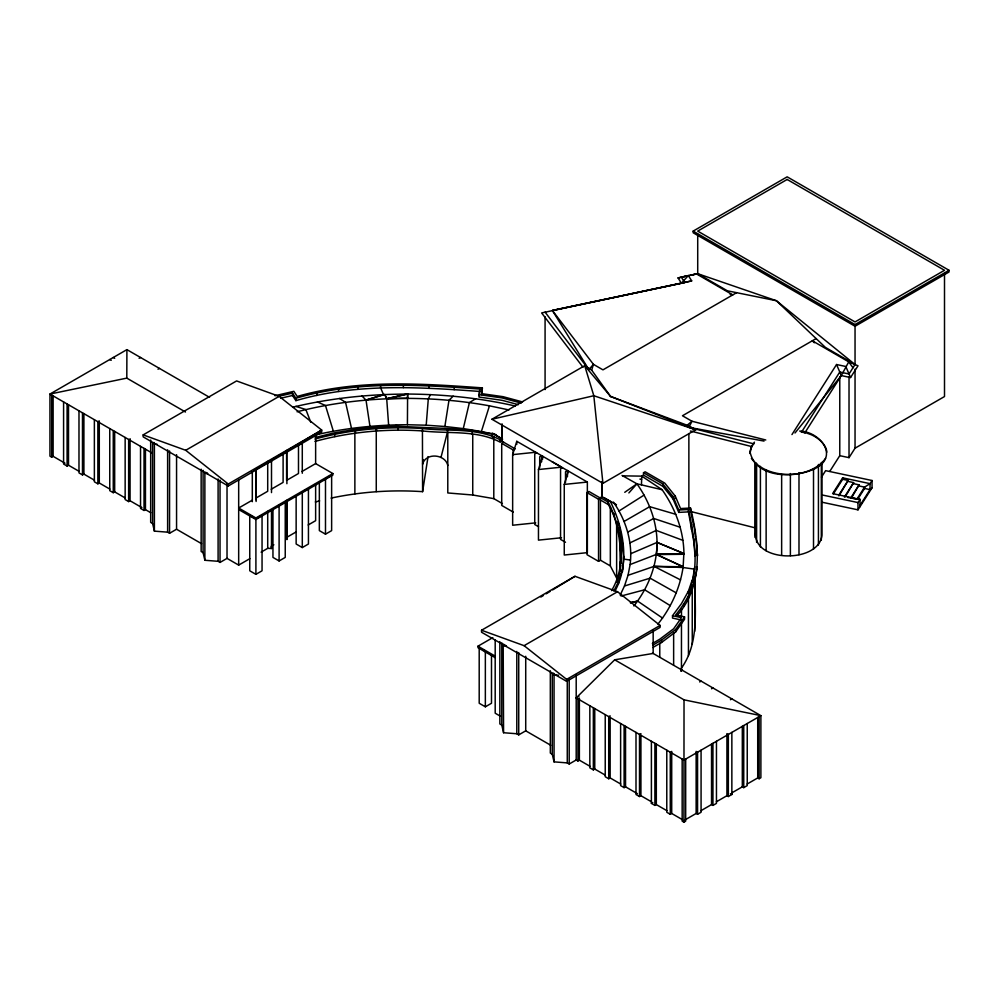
<?xml version="1.0" encoding="UTF-8"?>
<svg xmlns="http://www.w3.org/2000/svg" width="999" height="999" viewBox="0 0 999 999"><rect width="100%" height="100%" fill="white"/><g stroke="black" fill="none" stroke-linecap="round" stroke-linejoin="round"><path stroke-width="1.5" d="M747.152 784.028L757.717 777.934L759.128 778.745L760.888 777.734L760.888 715.646L683.928 760.077L576.198 697.889L614.685 659.802L684.028 699.837L683.928 822.165L685.676 821.153L685.676 759.065M185.489 412.013L126.798 378.122L126.91 349.625L209.565 397.352M315.659 434.877C345.741 428.022 376.586 424.787 407.417 424.737L407.604 394.043C443.781 394.293 479.982 397.964 515.284 406.019M694.755 566.808L692.257 582.242C698.388 558.266 693.343 533.254 688.448 509.502L678.746 510.014L673.026 496.565L662.812 483.903L643.506 472.752L643.506 475.137L662.812 486.276L673.026 498.938L678.746 512.387L688.448 511.888L693.743 541.246L695.079 556.031L695.079 553.658M681.468 668.081C700.486 641.271 694.093 606.83 695.079 576.211M676.535 616.108C703.658 586.638 699.387 543.906 690.521 508.041L680.556 508.553L675.262 496.116L664.772 483.104L645.167 471.79L643.506 472.752M641.445 484.877L641.758 476.136L643.506 475.137M620.167 565.009L620.541 561.163L621.291 563.436M292.882 407.155C330.444 398.176 369.093 394.106 407.692 394.093L407.517 398.364C370.354 398.414 333.092 402.447 297.09 411.8M633.878 605.968C648.089 587.999 657.117 565.496 657.017 542.407L683.865 553.533L683.141 566.745L656.355 554.42L630.119 564.535L628.021 575.324L624.487 585.976L620.167 595.142M630.119 564.535C632.891 542.507 626.048 520.079 613.386 502.072M657.904 624.125C671.116 607.654 680.169 587.749 683.141 566.795L656.355 554.42C659.565 529.42 651.398 504.12 636.925 483.816L622.027 475.437M407.417 424.737L426.198 425.199L428.309 398.826L430.469 394.605M615.147 590.746C630.144 563.124 623.613 528.259 610.339 501.448L602.072 496.678L602.072 481.918L602.072 496.678L600.411 497.639L608.254 502.172C621.565 528.821 627.609 563.673 611.575 590.634M620.841 565.322L620.142 571.515L620.167 542.432M621.191 562.237L621.528 556.768M622.489 571.69L623.888 556.768M821.965 462.387L821.965 535.202C819.13 563.511 752.809 563.011 755.606 532.38L755.606 462.662M423.314 459.615L422.602 464.185C425.674 452.335 445.354 453.996 447.789 465.484M331.081 498.089C361.101 491.733 391.97 489.622 422.602 491.658L428.047 456.58M518.344 404.67L502.26 400.349L478.971 397.04L479.832 389.061C418.569 384.615 355.632 380.744 295.891 398.264L292.495 393.107L277.672 396.578M479.183 395.641L479.832 389.061M274.95 395.741L293.843 391.321L297.227 396.453C357.417 379.133 420.741 383.466 482.38 387.874L481.493 393.618L503.046 396.678L522.564 401.935M481.718 394.568L482.38 387.874M426.198 425.199L444.855 426.486L448.988 400.249L453.196 396.166M751.398 446.428C748.863 461.451 748.825 448.539 754.457 442.157M750.087 452.16C756.056 478.983 795.866 478.459 815.596 468.319C839.46 455.869 819.53 431.456 799.712 431.081M444.855 426.486L463.286 428.596L469.405 402.597L475.649 398.751M440.984 457.442L447.402 432.342M591.683 370.142L584.702 365.684L491.92 419.255L602.934 483.341L695.716 429.77L610.564 396.453L591.683 370.142L593.431 364.348L552.372 310.452L691.695 280.881L688.299 275.549L678.046 277.934L681.443 283.266L691.695 280.881M535.726 522.852L512.649 525.237L512.649 454.632L516.77 441.308L561.538 467.157L538.461 469.53L538.461 540.134L561.538 537.749M538.461 469.53L542.582 456.206L541.645 455.669L539.71 456.78L539.71 467.52M552.06 461.675L587.35 482.055L587.35 552.647L564.26 555.032L564.26 484.428L568.381 471.103L567.444 470.566L565.521 471.678L565.521 482.417M463.286 428.596L481.381 431.531L489.448 405.831L509.015 409.952M616.633 582.367L619.705 572.877M613.811 591.058L618.481 581.655L622.489 569.305M681.455 620.042L672.514 618.081L672.514 615.709L681.468 603.621L688.448 591.108L692.257 579.87M691.783 583.653L688.448 593.481L688.448 591.108M804.832 432.842L841.295 375.562L848.75 361.85L858.016 365.796L850.549 377.535L841.295 375.562L836.55 364.523L791.957 434.577M688.873 427.372L691.995 421.253L765.783 439.985M652.834 647.514L661.538 642.494L675.699 631.855L684.54 619.268L684.54 616.895L675.649 614.934C687.112 601.248 695.192 584.765 697.115 566.883L697.115 569.268M801.697 431.843L839.772 372.028L849.025 373.988L855.044 364.523L855.044 324.563L949.05 270.292L949.05 271.978L855.044 326.248L693.169 232.779L693.169 231.106L787.162 176.835L949.05 270.292M821.49 477.147L825.624 470.654L872.04 480.507L872.04 487.774L857.991 509.84L822.052 502.222M829.782 471.378L839.772 455.681L839.772 376.673M839.772 455.681L849.025 457.642L855.044 448.189L944.505 396.541L944.505 273.526M872.04 480.507L870.042 483.641L842.669 477.834L832.617 493.618L860.002 499.425L860.002 506.705M833.453 493.756L842.669 479.283L842.669 477.834M838.923 494.917L848.139 480.444L842.669 479.283M838.923 495.904L848.139 480.444M844.405 497.065L853.621 482.592L848.139 481.431M845.241 496.828L853.621 482.592M850.723 497.989L859.09 484.84L853.621 483.678M851.56 497.802L859.09 484.84M857.03 498.963L864.572 487.125L870.042 483.641L870.042 489.61L860.002 505.394M857.866 498.976L864.572 488.449L864.572 487.125L859.09 485.964M857.991 509.84L857.991 502.572L860.002 499.425L847.826 497.49M652.834 645.142L661.538 640.109L675.699 629.47L684.54 616.895M752.16 445.854L753.696 443.706M751.398 458.391C766.695 479.757 810.226 479.757 825.524 458.391M795.004 432.992L841.295 375.562M628.87 492.932L636.925 483.816L662.137 489.735C675.249 508.404 683.666 530.619 683.94 553.583L657.092 542.407L630.769 553.696M688.299 275.549L681.443 283.266L552.372 310.452L588.873 369.63M872.04 487.774L870.042 489.61L864.572 488.449M602.934 483.341L593.818 395.741L584.702 365.684L610.564 396.453L687.15 425.249L691.995 421.253L682.467 415.759L816.133 338.586M624.75 492.307L636.925 483.816M619.018 510.988L644.068 495.104M540.846 597.04L543.468 595.441M546.103 593.843L550.037 591.458M552.659 589.86L574.987 576.298L617.532 591.72L660.089 625.436L660.089 627.409L566.645 681.355L481.543 632.23L481.543 630.244L574.987 576.298M126.91 349.625L49.95 394.056L49.95 456.143L51.698 457.155L53.122 456.343L65.01 463.199M139.123 358.316L140.547 357.492M158.017 369.23L159.44 368.406M63.586 401.935L63.586 464.023L67.095 466.046L68.506 465.222L79.071 471.328M143.157 434.89L236.601 380.931L279.158 396.353L321.703 430.07L321.703 432.043L228.259 486.001L143.157 436.863L143.157 434.89L185.714 450.299L228.259 484.016L228.259 486.001M78.983 410.814L78.983 472.902L82.48 474.925L83.904 474.113L94.468 480.207M94.368 419.705L94.368 481.793L97.865 483.816L99.288 482.992L109.853 489.098M185.714 450.299L279.158 396.353M109.753 428.583L109.753 490.671L113.262 492.694L114.673 491.883L125.237 497.977M125.15 437.475L125.15 499.562L128.646 501.585L130.07 500.761L141.945 507.629M140.534 446.353L140.534 508.441L144.031 510.464L145.454 509.652L150.737 512.699M228.259 484.016L321.703 430.07L254.208 470.317L255.969 469.305L256.119 501.473M152.61 442.719L152.61 523.501L154.395 531.131L167.62 532.167L169.555 533.279L176.561 529.245L201.561 543.681M252.31 500.162L238.674 508.029L255.906 517.981L332.867 473.551L332.867 475.074L255.906 519.505L238.674 509.552M255.819 498.139L267.707 491.271L267.707 461.351M271.216 489.248L283.104 482.392L283.104 453.958M301.998 471.478L315.634 463.598L332.867 473.551M255.906 518.793L262.05 515.247L262.05 570.791L255.906 574.338L249.75 570.791L249.75 515.247M281.556 503.983L279.096 505.394L279.096 560.951L285.239 557.405L285.239 501.848M304.745 490.584L307.205 489.173M330.407 475.774L325.487 478.621L325.487 534.165L331.631 530.619L331.631 475.074M203.084 470.304L203.084 552.634L204.87 560.277L218.094 561.301L220.03 562.425L227.023 558.379L238.674 565.109L249.837 558.666M261.101 552.16L267.707 548.351L271.503 548.513L271.503 509.677M273.851 544.792L271.216 546.316L271.503 548.513M286.9 500.786L286.9 539.622L286.601 537.437L295.854 532.092M308.192 524.975L315.634 520.679L315.634 483.641M736.625 292.67L602.959 369.855L593.431 364.348L589.51 368.881L584.702 365.684M296.141 496.178L296.141 544.005L302.297 547.564L308.441 544.005L308.441 488.461M315.01 439.036C349.9 429.508 386.363 426.148 422.427 428.546C448.189 431.63 476.96 427.322 500.399 439.897L502.06 438.936L493.793 434.165L472.739 430.532L447.789 428.496L397.977 426.336L376.261 427.147L354.87 429.458L333.941 432.929L315.334 437.487M513.261 512.1L501.71 505.432L501.71 443.344L503.646 442.232M501.71 443.344L513.261 450.012L515.197 448.901L499.7 439.947M610.451 396.291L611.376 396.765M536.675 452.797L534.74 453.908L534.74 524.512L538.473 526.66M562.474 467.694L560.551 468.806L560.551 539.41L565.521 542.27M587 492.582L588.935 491.471L600.486 498.139L598.551 499.263L587 492.582L587 554.682L598.551 561.351L600.486 560.227L610.339 565.921L616.633 578.071L616.633 522.19M624.088 521.441L649.687 506.68L675.799 514.31M495.192 657.654L477.972 647.714L477.972 646.191L492.819 637.612M481.543 630.244L524.088 645.666L617.532 591.72M479.195 647.714L479.195 703.259L485.352 706.805L491.496 703.259L491.496 655.431M566.645 681.355L566.645 679.382L660.089 625.436M652.359 643.493L659.765 639.21L673.638 628.796L681.455 617.669L672.514 615.709M576.198 697.889L578.896 696.328M501.785 642.757L501.785 725.087L503.571 732.729L516.795 733.753L518.731 734.877L525.724 730.831L550.736 745.266M680.769 671.028L682.18 670.204M610.152 715.846L608.728 716.67L608.728 778.758L610.152 777.934L620.716 784.04M699.662 681.942L701.073 681.118M552.26 673.451L552.26 754.233L554.045 761.862L567.27 762.899L569.205 764.01L576.198 759.977L577.946 760.988L579.37 760.164L589.934 766.27M711.55 688.798L712.961 687.974M640.921 733.616L639.51 734.44L639.51 796.528L640.921 795.704L651.485 801.81M589.835 705.756L589.835 767.844L593.344 769.867L594.755 769.055L605.319 775.149M730.431 699.712L731.855 698.888M620.616 723.526L620.616 785.614L624.113 787.637L625.536 786.825L637.424 793.681M651.398 741.295L651.398 803.383L652.809 802.572M651.398 803.383L654.894 805.406L656.318 804.595L666.882 810.689M666.783 750.187L666.783 812.274L670.279 814.297L671.703 813.473L682.267 819.58M684.253 820.341L696.141 813.473L697.564 814.297L701.073 812.274L701.073 750.174M700.973 810.689L711.538 804.582L712.949 805.406L716.458 803.383L716.458 741.295M716.358 801.797L726.922 795.704L728.346 796.515L731.855 794.492L731.855 732.404M731.755 792.919L742.319 786.812L743.743 787.637L747.24 785.614L747.24 723.526M627.747 532.08L653.746 518.469L680.257 527.272M629.982 542.857L656.218 530.407L682.979 540.384M628.021 575.324L654.033 566.371L683.141 566.795M624.487 585.976L650.124 578.171L676.286 592.907M388.636 425.124L386.7 398.738L384.727 394.505L366.009 400.087L361.988 395.991M621.016 596.053L644.655 589.772L670.267 605.656M692.095 274.887L696.328 273.838L732.779 294.892L730.132 294.355M292.495 393.107L292.495 395.479L295.904 400.636C355.632 383.117 418.569 386.988 479.832 391.446M315.01 441.421C349.9 431.893 386.363 428.534 422.427 430.919C448.189 434.003 476.96 429.707 500.399 442.27L500.399 439.897M315.334 501.948L319.63 500.899M280.632 398.264L292.495 395.479M406.443 394.106L386.7 398.738L384.815 394.505M491.92 419.255L593.818 395.741L695.716 429.77L687.15 425.249M637.649 601.098L630.469 602.734L637.649 601.098L662.562 618.094M407.692 394.093L386.7 398.738C421.079 397.452 455.594 399.625 489.448 405.831M678.046 277.934L698.363 273.626M126.798 378.122L49.95 394.056L151.96 452.947M614.685 659.802L653.159 653.446L653.159 630.107M512.649 454.632L535.726 452.247M564.26 484.428L587.35 482.055M656.355 554.42L683.828 554.258L656.355 554.42L683.865 553.533M622.789 475.861L641.758 476.136L662.137 489.735M300.387 443.668L302.285 443.743L302.285 473.264M286.9 452.634L285.002 452.547L286.75 451.536L286.9 483.703M269.605 461.438L271.503 461.526L271.503 492.594M254.208 470.317L256.119 470.404M157.268 444.368L154.395 444.143L154.008 442.482M204.658 472.365L204.87 473.276L207.742 473.501L205.569 472.252M503.571 645.729L506.443 645.953L503.184 644.068L503.571 732.729M553.658 673.214L554.045 674.874L558.528 675.224M502.41 503.608L493.793 498.626L472.739 495.005L447.789 492.957L447.789 432.38M639.897 479.095L641.645 479.245M478.971 394.667L502.26 397.964L521.266 403.084M630.381 560.064L623.9 559.14L620.167 530.394L618.044 521.74M694.755 569.18L683.004 567.507L654.033 566.371L680.581 579.919M852.696 498.364L860.002 499.425M690.084 427.584L764.048 441.071M684.028 699.837L760.888 715.646L652.422 653.021M481.381 431.531L496.103 434.627M836.55 364.523L845.803 366.483L850.549 377.535M822.052 494.942L857.991 502.572M801.036 431.88L806.33 433.154M690.072 427.672L753.845 443.868M690.421 431.019L752.235 446.715M690.384 511.413L755.269 527.884M295.866 406.393L305.869 409.54L310.764 422.215M807.654 433.466C816.47 435.814 826.46 444.18 826.835 452.16M317.42 401.948L325.474 405.507L333.366 431.231M689.322 426.511L695.716 429.77M604.457 497.977L616.47 504.732M693.169 231.106L855.044 324.563M113.274 357.492L114.685 358.316M109.765 359.528L111.189 360.339M325.487 534.165L319.343 530.619L319.343 482.779M477.972 646.191L495.192 656.131M250.986 515.946L254.67 518.081M482.892 649.837L485.352 651.261L485.352 706.805M730.431 793.681L731.855 794.492M279.096 560.951L272.952 557.405L272.952 509.565M500.374 716.196L495.192 713.211L495.192 639.685M608.728 778.758L605.232 776.735L605.232 714.647M639.51 796.528L636.001 794.505L636.001 732.417M683.928 822.165L682.167 821.153L682.167 759.065M152.61 523.501L150.674 522.377L150.674 440.047M203.084 552.634L201.149 551.523L201.149 469.18M501.785 725.087L499.85 723.975L499.85 641.645M552.26 754.233L550.324 753.109L550.324 670.779M600.411 500.012L608.254 504.545C618.506 520.791 619.355 540.571 621.528 559.14M492.232 433.004L502.622 439.173M339.51 398.464L345.567 402.335L351.498 428.371M524.088 645.666L566.645 679.382M814.36 342.769L812.299 340.796L848.75 361.85L852.984 367.769M545.079 312.138L586.763 366.87M582.966 367.195L541.633 312.937L684.727 282.505L681.33 277.173L697.714 273.689L776.385 300.724L855.044 364.523L825.424 347.427L776.385 300.724L727.334 290.796L697.714 273.689L697.714 234.303M396.391 424.962L397.452 427.46M690.821 511.888L693.531 525.087M695.416 536.763L693.83 524.188M369.955 426.336L366.009 400.087L383.491 394.593L380.607 387.799L380.594 385.427M271.353 460.427L271.503 461.526M694.817 615.172L695.079 618.131M620.404 542.732L620.766 561.238M855.044 369.18L855.044 448.189M849.025 377.085L849.025 457.642M821.315 462.787L821.315 540.234M818.431 464.46L818.431 545.017M813.511 468.643L813.511 549.2M798.988 472.589L798.988 554.707M790.384 473.538L790.384 555.644M781.643 474.725L781.643 555.282M766.133 470.217L766.133 550.774M760.414 466.383L760.414 546.94M759.128 716.658L759.128 778.745M757.717 717.394L757.717 777.934M756.605 463.374L756.605 542.382M754.957 463.061L754.957 537.425M743.743 725.549L743.743 787.637M742.319 726.273L742.319 786.812M728.346 796.515L728.346 734.427L726.922 733.616L726.922 795.704M712.949 743.318L712.949 805.406M711.538 744.055L711.538 804.582M697.564 752.197L697.564 814.297M697.439 553.633L697.439 556.006L696.103 538.761M696.141 751.385L696.141 813.473M694.755 581.593L694.755 631.268M693.743 538.861L693.743 541.246M692.257 586.9L692.257 644.33M691.495 524.325L691.495 529.707M690.521 508.041L690.521 510.414M688.873 433.566L688.873 509.478M688.448 509.502L688.448 511.888M688.448 596.59L688.448 655.581M683.678 604.095L683.678 606.468M681.468 609.103L681.468 616.858M681.468 623.076L681.455 671.266M678.746 510.014L678.746 512.387M675.699 629.47L675.699 631.855M675.262 496.116L675.262 498.489M673.638 632.717L673.638 665.322M673.026 496.565L673.026 498.938M671.703 751.385L671.703 813.473M670.279 752.197L670.279 814.297M662.812 483.903L662.812 486.276M661.538 640.109L661.538 642.494M659.765 643.144L659.765 657.117M656.318 744.055L656.318 804.595M654.894 743.318L654.894 805.406M640.921 735.164L640.921 795.704M625.536 726.285L625.536 786.825M624.113 725.549L624.113 787.637M622.414 542.557L622.414 544.93M620.167 528.009L620.167 530.394M620.067 542.657L620.067 545.029M618.481 581.655L618.481 584.04M617.819 528.171L617.819 530.544M614.323 513.898L614.323 516.271M610.339 506.93L610.339 565.921M610.152 717.394L610.152 777.934M608.254 502.172L608.254 504.545M600.411 497.639L600.486 560.227M598.551 499.263L598.551 561.351M594.755 708.516L594.755 769.055M593.344 707.779L593.344 769.867M579.37 698.076L579.37 760.164M577.946 698.9L577.946 760.988M576.198 674.537L576.198 759.977M569.205 678.571L569.205 764.01M567.444 470.566L567.444 476.698M567.27 680.569L567.27 762.899M554.045 674.874L554.045 761.862M545.079 316.783L545.079 389.598M542.582 456.206L542.582 459.278M541.645 455.669L541.645 461.8M525.724 656.268L525.724 730.831M518.731 652.547L518.731 734.877M516.77 441.308L516.77 444.368M516.795 651.423L516.795 733.753M513.261 450.012L513.261 454.67M493.793 436.538L493.793 498.626M492.544 435.364L492.544 437.749M472.739 434.465L472.739 495.005M472.24 431.868L472.24 434.24M454.17 387.312L454.17 389.685M447.515 429.845L447.515 432.217M428.996 386.001L428.996 388.386M422.427 428.546L422.602 491.658M403.359 385.239L403.359 387.612M397.989 427.697L397.989 430.082M376.548 428.496L376.548 430.881M376.261 429.533L376.261 491.62M357.967 386.863L357.967 389.248M355.407 430.781L355.407 433.166M354.87 433.391L354.87 493.931M338.499 389.061L338.499 391.446M334.727 434.203L334.727 436.588M316.833 393.094L316.833 395.479M315.634 435.177L315.634 463.598M302.297 492.007L302.297 547.564M298.489 443.581L298.489 473.501L286.601 480.369L286.601 450.437M295.891 398.264L295.891 400.649M286.601 500.399L286.601 537.437M267.707 511.313L267.707 548.351M255.819 469.705L255.819 499.662M255.906 517.981L255.906 574.338M252.31 471.74L252.31 501.685M238.674 479.607L238.674 565.109M227.023 483.816L227.023 558.379M220.03 480.082L220.03 562.425M218.094 478.971L218.094 561.301M204.87 473.276L204.87 560.277M176.561 454.67L176.561 529.245M169.555 450.949L169.555 533.279M167.62 449.825L167.62 532.167M154.395 444.143L154.395 531.131M145.454 449.113L145.454 509.652M144.031 448.376L144.031 510.464M130.07 438.673L130.07 500.761M128.646 439.498L128.646 501.585M114.673 431.343L114.673 491.883M113.262 430.606L113.262 492.694M99.288 482.992L99.288 420.904L97.865 421.728L97.865 483.816M83.904 413.574L83.904 474.113M82.48 412.837L82.48 474.925M68.506 404.682L68.506 465.222M67.095 403.958L67.095 466.046M53.122 395.804L53.122 456.343M51.698 395.067L51.698 457.155M502.06 424.175L502.06 441.321L502.06 424.175M787.162 179.458L697.714 231.106L855.044 321.94L944.505 270.292L787.162 179.458"/></g></svg>
